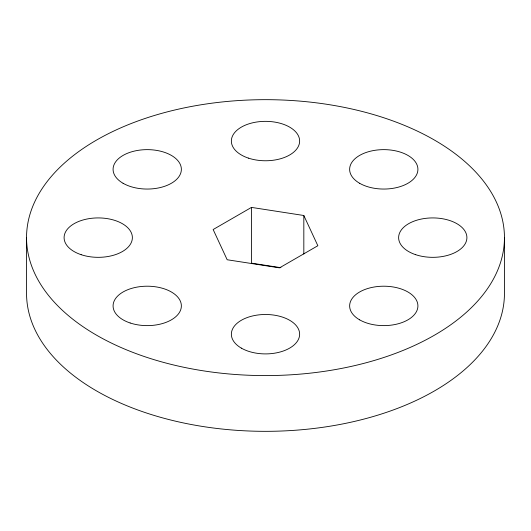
<?xml version="1.0" encoding="UTF-8"?>
<svg xmlns="http://www.w3.org/2000/svg" width="531" height="531" viewBox="0 0 531 531"><rect width="100%" height="100%" fill="white"/><g stroke="black" fill="none" stroke-linecap="round" stroke-linejoin="round"><path stroke-width="0.8" d="M251.475 207.402L213.15 229.531L227.175 259.752L279.525 267.85L317.85 245.727L303.825 215.5L251.475 207.402L251.475 263.15L280.919 267.704M504.45 237.629A238.95 137.954 0 0 1 146.025 357.104A238.95 137.954 0 0 1 146.025 118.154A238.95 137.954 0 0 1 504.45 237.629L504.45 293.371A238.95 137.954 0 0 1 265.5 431.331A238.95 137.954 0 0 1 26.55 293.371L26.55 237.629M303.825 215.5L303.825 254.03M248.435 158.125A34.137 19.707 0 0 0 299.637 141.06A34.137 19.707 0 0 0 248.435 123.989A34.137 19.707 0 0 0 248.435 158.125M81.17 254.694A34.137 19.707 0 0 0 132.372 237.629A34.137 19.707 0 0 0 81.17 220.557A34.137 19.707 0 0 0 81.17 254.694M241.359 348.13A34.137 19.707 0 0 0 298.475 339.296A34.137 19.707 0 0 0 256.665 315.162A34.137 19.707 0 0 0 241.359 348.13M415.7 254.694A34.137 19.707 0 0 0 466.902 237.629A34.137 19.707 0 0 0 415.7 220.557A34.137 19.707 0 0 0 415.7 254.694M123.086 183.281A34.137 19.707 0 0 0 180.201 174.447A34.137 19.707 0 0 0 138.392 150.306A34.137 19.707 0 0 0 123.086 183.281M130.155 322.981A34.137 19.707 0 0 0 181.363 305.916A34.137 19.707 0 0 0 130.155 288.844A34.137 19.707 0 0 0 130.155 322.981M359.64 183.281A34.137 19.707 0 0 0 416.749 174.447A34.137 19.707 0 0 0 374.939 150.306A34.137 19.707 0 0 0 359.64 183.281M359.64 319.848A34.137 19.707 0 0 0 416.749 311.013A34.137 19.707 0 0 0 374.939 286.879A34.137 19.707 0 0 0 359.64 319.848"/></g></svg>
